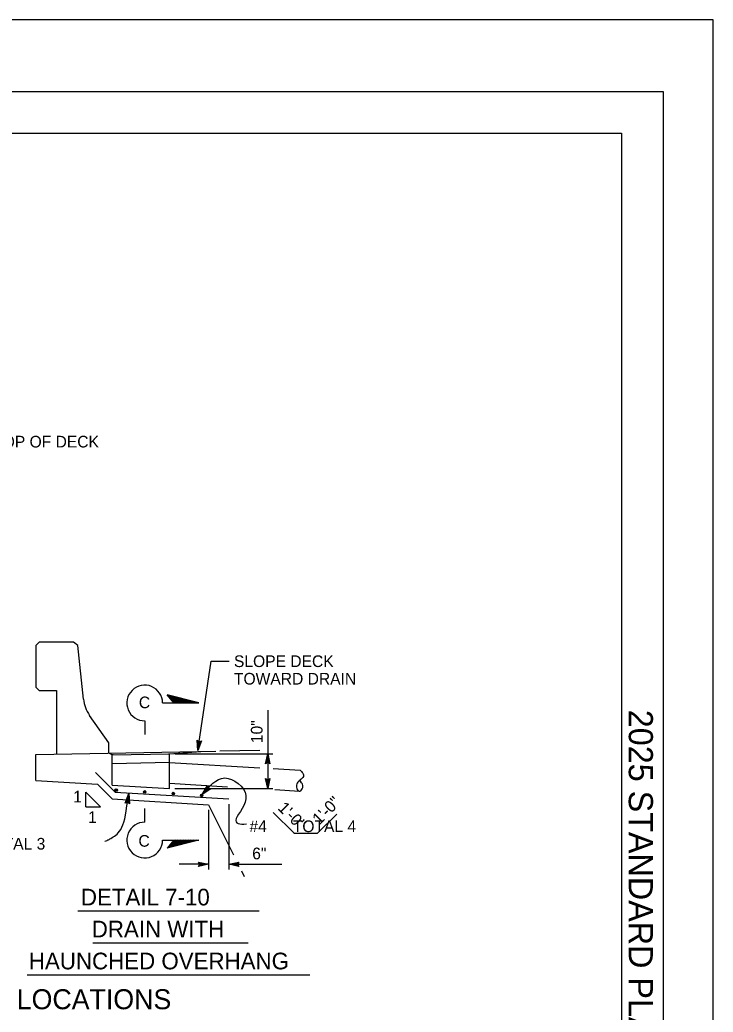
# Model space of a CAD drawing. Extents: x -894 to 866, y -472 to 714.
# Drawn here: x 450 to 866, y 118 to 714 of the extents above; entities that cross this region are included whole.
import ezdxf

# ---------------------------------------------------------------- set-up
doc = ezdxf.new("R2010")
doc.units = 0
for name, color, linetype in [('1 Control', 7, 'Continuous'), ('22 Misc Cnst Det', 7, 'Continuous'), ('56 Stage 3 Anno', 7, 'Continuous'), ('57 Undefined', 7, 'Continuous'), ('60 Nongeo Data', 7, 'Continuous'), ('border_PLOTTING-ELEMENTS', 7, 'Continuous'), ('border_rw_22x34_Cut_Lines', 7, 'Continuous'), ('border_SHEET', 7, 'Continuous'), ('border_WITHIN-BORDER-anno', 7, 'Continuous')]:
    doc.layers.add(name, color=color, linetype=linetype)

msp = doc.modelspace()

# ---------------------------------------------------------------- linework, layer by layer
at = {"layer": '1 Control'}
for p, q in [((505.96, 272.6), (505.44, 272.6)), ((539.31, 273.29), (539.83, 273.29))]:
    msp.add_line(p, q, dxfattribs=at)
at = {"layer": '22 Misc Cnst Det'}
for p, q in [((535.66, 303.72), (557.37, 303.72)), ((557.37, 303.72), (538.42, 308.55)), ((542.33, 303.72), (538.42, 308.55)), ((555.81, 303.72), (538.83, 308.05)), ((554.25, 303.72), (539.23, 307.55)), ((552.7, 303.72), (539.64, 307.05)), ((551.14, 303.72), (540.04, 306.55)), ((549.58, 303.72), (540.45, 306.05)), ((548.02, 303.72), (540.85, 305.55)), ((546.46, 303.72), (541.26, 305.05)), ((544.9, 303.72), (541.67, 304.55)), ((543.35, 303.72), (542.07, 304.04)), ((524.95, 293), (524.95, 284.85)), ((524.95, 232.19), (524.95, 240.34)), ((535.66, 221.47), (557.37, 221.47)), ((557.37, 221.47), (538.42, 216.64)), ((542.33, 221.47), (538.42, 216.64)), ((555.81, 221.47), (538.83, 217.14)), ((554.25, 221.47), (539.23, 217.64)), ((552.7, 221.47), (539.64, 218.14)), ((551.14, 221.47), (540.04, 218.64)), ((549.58, 221.47), (540.45, 219.14)), ((548.02, 221.47), (540.85, 219.64)), ((546.46, 221.47), (541.26, 220.15)), ((544.9, 221.47), (541.67, 220.65)), ((543.35, 221.47), (542.07, 221.15))]:
    msp.add_line(p, q, dxfattribs=at)
for centre, start, end in [((524.95, 303.72), 0.00004, 270.00053), ((524.95, 221.47), 89.99947, 359.99996)]:
    msp.add_arc(centre, 10.72, start, end, dxfattribs=at)
at = {"layer": '56 Stage 3 Anno'}
for p, q in [((556.8, 275.25), (564.8, 328.84)), ((564.8, 328.84), (575.65, 328.84)), ((556.8, 275.25), (556.37, 281.38)), ((556.37, 281.38), (556.37, 281.38)), ((556.37, 281.38), (557.57, 280.39)), ((557.01, 276.62), (556.69, 281.09)), ((559.01, 280.98), (556.8, 275.25)), ((557.21, 277.98), (557.01, 280.86)), ((558.63, 280.82), (557.01, 276.61)), ((558.24, 280.64), (557.21, 277.98)), ((557.42, 279.34), (557.33, 280.58)), ((557.87, 280.52), (557.42, 279.34)), ((557.57, 280.39), (559.01, 280.98)), ((559.01, 280.98), (559.01, 280.98)), ((556.8, 275.25), (556.8, 275.25)), ((597.37, 267.28), (598.71, 273.28)), ((598.71, 268.08), (597.37, 267.28)), ((597.72, 267.49), (598.71, 271.9)), ((598.08, 267.73), (598.71, 270.51)), ((598.43, 267.9), (598.7, 269.13)), ((598.7, 269.13), (598.97, 267.92)), ((598.71, 273.28), (598.71, 273.28)), ((598.71, 273.28), (600.04, 267.28)), ((598.71, 271.89), (599.68, 267.51)), ((598.71, 270.51), (599.33, 267.69)), ((600.04, 267.28), (598.71, 268.08)), ((597.37, 267.28), (597.37, 267.28)), ((600.04, 267.28), (600.04, 267.28)), ((598.71, 252.44), (597.38, 258.44)), ((597.38, 258.44), (597.38, 258.44)), ((597.38, 258.44), (598.71, 257.64)), ((598.7, 253.83), (597.74, 258.2)), ((598.71, 255.2), (598.08, 258.03)), ((598.71, 256.58), (598.44, 257.79)), ((598.71, 257.64), (600.05, 258.44)), ((600.05, 258.44), (598.71, 252.44)), ((599.69, 258.22), (598.71, 253.82)), ((599.33, 257.99), (598.71, 255.2)), ((598.99, 257.81), (598.71, 256.58)), ((600.05, 258.44), (600.05, 258.44)), ((489.59, 241.43), (489.59, 250.31)), ((498.47, 241.43), (489.59, 250.31)), ((542.96, 252.44), (601.84, 252.44)), ((559.47, 248.86), (562.64, 254.12)), ((564.58, 252.29), (559.47, 248.86)), ((564.17, 252.37), (560.42, 249.86)), ((560.43, 249.87), (562.74, 253.71)), ((561.38, 250.86), (562.87, 253.34)), ((563.75, 252.45), (561.38, 250.86)), ((562.33, 251.86), (562.97, 252.92)), ((563.38, 252.56), (562.33, 251.86)), ((562.64, 254.12), (562.64, 254.12)), ((562.64, 254.12), (563.05, 252.63)), ((563.05, 252.63), (564.58, 252.29)), ((564.58, 252.29), (564.58, 252.29)), ((598.71, 252.44), (598.71, 252.44)), ((513.18, 243.68), (515.33, 249.44)), ((514.62, 244.28), (513.18, 243.68)), ((513.56, 243.84), (515.14, 248.07)), ((513.95, 244.02), (514.95, 246.7)), ((514.32, 244.15), (514.76, 245.33)), ((515.82, 243.31), (514.62, 244.28)), ((514.76, 245.33), (514.86, 244.1)), ((514.95, 246.7), (515.18, 243.81)), ((515.14, 248.06), (515.5, 243.59)), ((515.33, 249.44), (515.33, 249.44)), ((515.33, 249.44), (515.82, 243.31)), ((559.47, 248.86), (559.47, 248.86)), ((489.59, 241.43), (498.47, 241.43)), ((513.18, 243.68), (513.18, 243.68)), ((515.82, 243.31), (515.82, 243.31)), ((563.14, 239.56), (563.14, 203.82)), ((575.41, 243), (575.41, 203.82)), ((557.94, 206.94), (557.14, 208.28)), ((557.14, 208.28), (557.14, 208.28)), ((557.14, 208.28), (563.14, 206.94)), ((563.14, 206.94), (557.14, 205.61)), ((557.14, 205.61), (557.94, 206.94)), ((557.14, 205.61), (557.14, 205.61)), ((557.36, 207.93), (561.76, 206.94)), ((561.75, 206.94), (557.38, 205.97)), ((560.38, 206.94), (557.56, 206.32)), ((557.59, 207.57), (560.38, 206.94)), ((557.77, 207.22), (559, 206.95)), ((559, 206.95), (557.79, 206.68)), ((563.14, 206.94), (563.14, 206.94)), ((575.41, 206.94), (581.41, 208.27)), ((581.41, 205.6), (575.41, 206.94)), ((575.41, 206.94), (575.41, 206.94)), ((581.19, 205.96), (576.79, 206.94)), ((576.8, 206.95), (581.18, 207.91)), ((578.17, 206.94), (581, 207.57)), ((580.96, 206.32), (578.17, 206.94)), ((579.55, 206.94), (580.76, 207.21)), ((580.78, 206.66), (579.55, 206.94)), ((581.41, 208.27), (580.61, 206.94)), ((580.61, 206.94), (581.41, 205.6)), ((581.41, 208.27), (581.41, 208.27)), ((581.41, 205.6), (581.41, 205.6))]:
    msp.add_line(p, q, dxfattribs=at)
for points in [[(598.71, 299.34), (598.71, 273.28)], [(598.71, 273.28), (598.71, 252.44)], [(563.14, 206.94), (545.64, 206.94)], [(575.41, 206.94), (607.21, 206.94)]]:
    msp.add_lwpolyline(points, dxfattribs=at)
for points in [[(559.47, 248.86), (563.9, 253.52), (571.39, 263.96), (591.83, 248.34), (575.43, 231.87), (582.06, 230.71), (585.91, 231.15)], [(500.96, 220.74), (502.16, 221.21), (503.3, 221.73), (504.33, 222.35), (512.25, 227.14), (513.79, 238.29), (515.33, 249.44)]]:
    msp.add_open_spline(points, degree=3, dxfattribs=at)
at = {"layer": '57 Undefined'}
for p, q in [((614.51, 225.56), (602.08, 237.99)), ((628.69, 225.56), (640.17, 237.03)), ((614.45, 225.56), (628.69, 225.56)), ((484.73, 178.93), (593.65, 178.93)), ((493.81, 159.76), (586.99, 159.76)), ((454.47, 140.59), (623.91, 140.59))]:
    msp.add_line(p, q, dxfattribs=at)
at = {"layer": '60 Nongeo Data'}
for p, q in [((461.66, 340.3), (459.58, 338.22)), ((482.24, 340.3), (461.66, 340.3)), ((484.81, 338.22), (482.24, 340.3)), ((459.58, 338.22), (459.58, 313.2)), ((488.2, 306.05), (484.81, 338.22)), ((459.58, 313.2), (461.66, 311.12)), ((461.66, 311.12), (472.09, 311.12)), ((472.09, 311.12), (472.09, 272.97)), ((503.35, 279.85), (491.85, 296.28)), ((503.35, 273.6), (503.35, 279.85)), ((459.58, 272.72), (567.58, 274.89)), ((539.83, 273.29), (558.59, 274.71)), ((570.09, 274.94), (593.95, 275.42)), ((459.58, 257.28), (459.58, 272.72)), ((505.44, 272.6), (503.35, 273.6)), ((505.44, 272.59), (539.83, 273.28)), ((505.44, 254.51), (505.44, 272.6)), ((505.44, 267.5), (539.83, 268.19)), ((539.83, 252.44), (539.83, 273.29)), ((539.83, 268.07), (594.09, 264.8)), ((542.96, 273.28), (601.84, 273.28)), ((507.27, 250.23), (495.47, 262.02)), ((602.08, 264.32), (618.3, 263.34)), ((459.58, 257.28), (496.56, 255.05)), ((505.44, 246.17), (496.56, 255.05)), ((505.44, 254.51), (539.83, 252.44)), ((507.27, 250.23), (575.41, 246.12)), ((539.83, 255.55), (574.68, 253.44)), ((603.08, 251.73), (617.72, 250.85)), ((505.44, 246.17), (563.14, 242.69)), ((563.14, 242.69), (578.14, 212.7)), ((582.96, 203.06), (584.65, 199.68))]:
    msp.add_line(p, q, dxfattribs=at)
for centre, radius in [((507.81, 251.4), 0.756), ((507.81, 251.4), 0.718), ((507.81, 251.4), 0.68), ((507.81, 251.4), 0.643), ((507.81, 251.4), 0.605), ((507.81, 251.4), 0.567), ((507.81, 251.4), 0.529), ((507.81, 251.4), 0.491), ((507.81, 251.4), 0.454), ((507.81, 251.4), 0.416), ((507.81, 251.4), 0.378), ((507.81, 251.4), 0.34), ((507.81, 251.4), 0.302), ((507.81, 251.4), 0.265), ((507.81, 251.4), 0.227), ((507.81, 251.4), 0.189), ((507.81, 251.4), 0.151), ((524.92, 250.38), 0.756), ((524.92, 250.38), 0.718), ((524.92, 250.38), 0.68), ((524.92, 250.38), 0.643), ((524.92, 250.38), 0.605), ((524.92, 250.38), 0.567), ((524.92, 250.38), 0.529), ((524.92, 250.38), 0.491), ((524.92, 250.38), 0.454), ((524.92, 250.38), 0.416), ((524.92, 250.38), 0.378), ((524.92, 250.38), 0.34), ((524.92, 250.38), 0.302), ((524.92, 250.38), 0.265), ((524.92, 250.38), 0.227), ((524.92, 250.38), 0.189), ((524.92, 250.38), 0.151), ((542.11, 249.36), 0.756), ((542.11, 249.36), 0.718), ((542.11, 249.36), 0.68), ((542.11, 249.36), 0.643), ((542.11, 249.36), 0.605), ((542.11, 249.36), 0.567), ((542.11, 249.36), 0.529), ((542.11, 249.36), 0.491), ((542.11, 249.36), 0.454), ((542.11, 249.36), 0.416), ((542.11, 249.36), 0.378), ((542.11, 249.36), 0.34), ((542.11, 249.36), 0.302), ((542.11, 249.36), 0.265), ((542.11, 249.36), 0.227), ((542.11, 249.36), 0.189), ((542.11, 249.36), 0.151), ((559.14, 248.26), 0.756), ((559.14, 248.26), 0.718), ((559.14, 248.26), 0.68), ((559.14, 248.26), 0.643), ((559.14, 248.26), 0.605), ((559.14, 248.26), 0.567), ((559.14, 248.26), 0.529), ((559.14, 248.26), 0.491), ((559.14, 248.26), 0.454), ((559.14, 248.26), 0.416), ((559.14, 248.26), 0.378), ((559.14, 248.26), 0.34), ((559.14, 248.26), 0.302), ((559.14, 248.26), 0.265), ((559.14, 248.26), 0.227), ((559.14, 248.26), 0.189), ((559.14, 248.26), 0.151)]:
    msp.add_circle(centre, radius, dxfattribs=at)
msp.add_arc((508.93, 308.24), 20.85, 186.00901, 214.99202, dxfattribs=at)
msp.add_open_spline([(618.26, 263.35), (619.32, 262.21), (620.33, 261.08), (620.2, 260.03), (620.07, 259), (618.81, 258.05), (617.78, 257.08), (616.78, 256.15), (616, 255.2), (616.02, 253.81), (616.04, 252.56), (616.73, 250.94), (617.6, 250.85), (618.52, 250.75), (619.65, 252.33), (619.81, 253.58), (620, 255.03), (618.89, 256.06), (617.78, 257.08)], degree=3, dxfattribs=at)
at = {"layer": 'border_PLOTTING-ELEMENTS'}
for points in [[(-894.04, -472.44), (865.96, -472.44), (865.96, 713.56), (-894.04, 713.56)], [(-864.04, 670.56), (835.96, 670.56), (835.96, -429.44), (-864.04, -429.44)]]:
    msp.add_lwpolyline(points, close=True, dxfattribs=at)
at = {"layer": 'border_rw_22x34_Cut_Lines'}
msp.add_lwpolyline([(-864.04, 670.56), (835.96, 670.56), (835.96, -429.44), (-864.04, -429.44)], close=True, dxfattribs=at)
at = {"layer": 'border_SHEET'}
for p, q in [((-814.04, 645.56), (810.96, 645.56)), ((810.96, 645.56), (810.96, -404.44))]:
    msp.add_line(p, q, dxfattribs=at)

# ---------------------------------------------------------------- texts
at = {"layer": '57 Undefined'}
for s, height, p in [('TOP OF DECK', 7, (434.03, 457)), ('SLOPE DECK', 7, (578.48, 325.28)), ('TOWARD DRAIN', 7, (578.48, 314.77)), ('C', 7, (521.43, 300.57)), ('1', 7, (482.04, 244.05)), ('1', 7, (490.96, 231.72)), ('#4      TOTAL 4', 7, (587.78, 226.25)), ('#4     TOTAL 3', 7, (403.91, 215.78)), ('C', 7, (521.19, 217.49)), ('6"', 7, (589.43, 209.96)), ('DETAIL 7-10', 10, (486.67, 182.27)), ('DRAIN WITH', 10, (493.17, 163.1)), ('HAUNCHED OVERHANG', 10, (455.45, 143.93)), ('ELEVATION-DECK DRAIN LOCATIONS', 12, (249.32, 119.99))]:
    msp.add_text(s, height=height, dxfattribs=at).set_placement(p)
for s, rotation, p in [('10"', 90, (595.63, 279.63)), ('1\'-0"', 45, (629.69, 230.23)), ('1\'-0"', 315, (604.34, 240.24))]:
    msp.add_text(s, height=7, rotation=rotation, dxfattribs=at).set_placement(p)
at = {"layer": 'border_WITHIN-BORDER-anno'}
msp.add_text('2025 STANDARD PLAN B7-7', height=14.5, rotation=270, dxfattribs=at).set_placement((815.33, 299.65))

doc.saveas('drawing.dxf')
